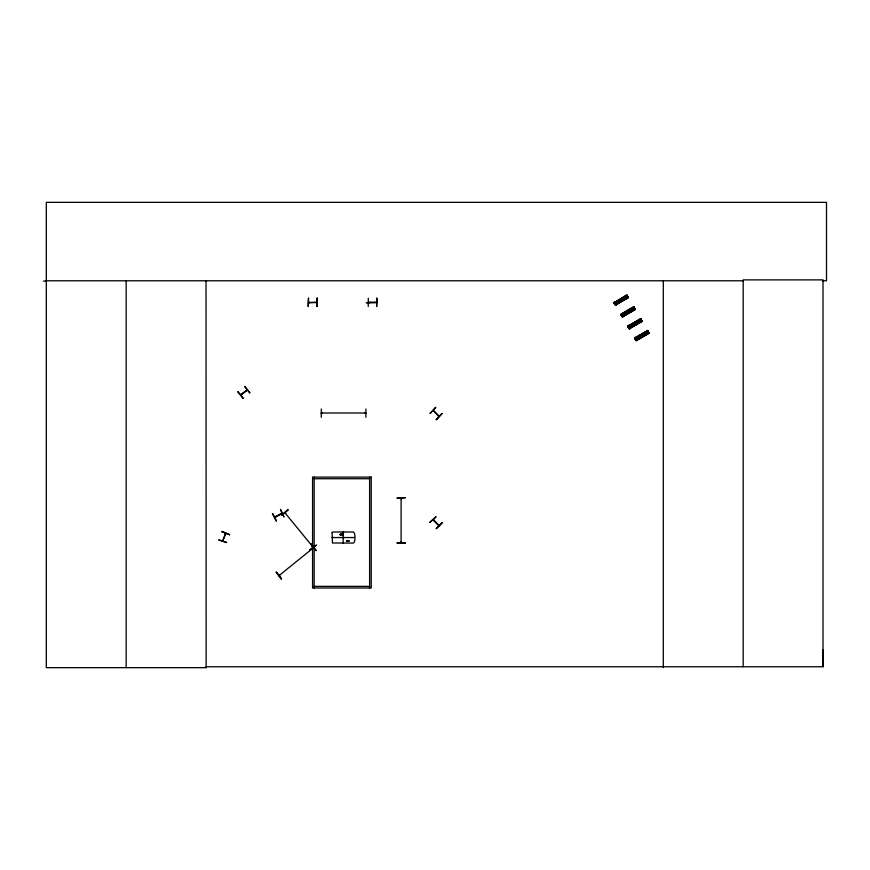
<?xml version="1.0" encoding="UTF-8"?>
<svg xmlns="http://www.w3.org/2000/svg" width="870" height="870" viewBox="0 0 870 870"><rect width="100%" height="100%" fill="white"/><g stroke="black" fill="none" stroke-linecap="round" stroke-linejoin="round"><path stroke-width="1.3" d="M822.433 280.782L826.5 280.782L826.5 202.34L46.306 202.34L46.306 667.66L206.146 667.66L206.038 666.746L823.031 666.746L823.15 649.923M279.781 574.939L278.889 575.298L279.705 575.113M312.885 547.872L313.646 547.621L312.819 547.926M313.156 548.078L313.646 547.621L279.118 575.538M274.615 517.041L275.431 516.617M281.151 513.604L281.989 513.583M346.978 541.118L349.033 541.194M343.563 532.505L343.563 532.571A6.917 6.917 0 0 1 343.193 533.408L343.258 534.06M247.254 389.967L240.718 394.686L241.653 394.436M246.808 390.325L247.047 389.608M347.652 541.238L348.207 541.14M433.293 410.412L438.85 416.512M439.143 416.262L433.401 410.52M433.108 519.858C449.67 536.279 428.888 515.899 433.902 520.206M439.122 525.317L438.523 524.773M342.16 533.81L341.29 534.039M401.429 498.912L401.429 498.336M222.72 540.966L225.819 533.549M342.834 534.31L343.269 532.212L342.378 534.213M285.664 513.169L285.121 512.56M312.352 546.838L313.102 547.165L284.903 512.745L285.664 513.093M312.276 546.784L313.004 547.045M401.059 498.336L401.396 498.999M274.692 517.008L281.858 513.202M282.021 513.507L274.746 517.302M342.758 532.701L342.421 533.734L342.965 533.669A1.425 1.425 0 0 1 343.248 533.005L342.813 532.636M222.742 540.999L225.482 533.266M348.457 541.238L349 540.727M340.094 534.495L343.389 534.561M401.429 542.652L401.429 541.782M365.868 413.304L365.106 412.935M321.345 413.022L322.27 413.304L321.345 413.304M368.369 302.205C396.785 302.553 345.607 302.749 376.427 302.575M369.206 302.488L369.282 302.749M341.627 534.31L341.888 533.701M430.128 413.38L435.761 407.258L430.204 413.467M436.164 419.427L442.003 413.511M429.91 522.294L436.087 516.715L429.878 522.272M436.164 528.558L441.971 522.598M436.381 528.775L442.264 522.892M281.717 515.192L288.155 509.929M281.76 515.236L287.937 509.668L281.793 515.279M309.829 550.014L316.484 545.022L309.753 549.927M237.793 391.892L243.002 398.373M244.655 386.421L249.831 392.935M247.395 389.858L240.99 394.958L247.341 389.793M341.018 534.419L341.236 534.093A6.068 6.068 0 0 1 343.367 534.234M614.035 302.706L626.835 294.832L628.455 297.594L615.471 305.142L613.85 302.39M614.122 302.858L627.053 295.213M614.231 303.043L627.226 295.517M614.307 303.173L627.324 295.669L614.34 303.238M614.459 303.402L614.883 304.13M615.09 304.5L628.096 296.964M615.177 304.63L628.183 297.138M615.264 304.794L628.336 297.388M615.373 304.968L628.423 297.54M620.886 314.483L633.86 306.903M620.984 314.635L633.936 307.034M621.049 314.744L634.023 307.175M621.147 314.918L634.11 307.338M621.256 315.114L634.208 307.501M621.376 315.277L621.8 316.017M621.909 316.201L634.882 308.632M621.996 316.354L634.915 308.698M622.017 316.397L635.067 308.948L622.18 316.669M622.268 316.821L635.187 309.154M635.274 309.307L622.354 316.974L635.372 309.481L633.751 306.708L620.767 314.266L622.387 317.028M627.716 326.206L640.668 318.605L642.288 321.356L629.293 328.893M627.803 326.359L640.766 318.779M627.901 326.522L640.875 318.953M627.988 326.674L640.94 319.072M628.064 326.794L641.027 319.225M628.173 326.989L641.114 319.377M628.281 327.153L628.705 327.892M628.814 328.066L641.832 320.573M628.923 328.251L641.886 320.671M628.999 328.381L642.006 320.878M629.086 328.534L642.104 321.041M629.184 328.697L642.169 321.16M634.698 338.212L647.682 330.654M634.806 338.387L647.758 330.785M634.893 338.55L647.846 330.937M634.991 338.702L647.954 331.122M635.078 338.854L648.063 331.307M635.198 339.039L635.622 339.768M635.535 339.267L636.166 338.898M635.763 340.007L648.715 332.405M635.829 340.126L648.824 332.601M635.937 340.311L648.922 332.764M636.003 340.42L648.976 332.851M636.122 340.616L649.085 333.036M272.745 513.496L276.508 520.902M280.51 509.407L283.968 516.987L280.477 509.428M282.032 513.474L274.942 517.291M433.249 519.553L439.067 525.371M316.843 302.553L308.709 302.76M340.583 534.832L340.094 534.31L341.127 534.115M343.335 532.364L342.084 533.571M342.214 534.441L341.649 534.745M340.116 534.865L343.346 534.615M321.313 409.009L321.258 417.317M322.183 413.011L321.432 413.011L365.857 413.011L365.03 413.304M322.183 413.304L321.519 413.348M365.889 417.317L365.889 408.998M397.079 498.129L405.398 497.673L397.079 498.184M397.09 542.826L405.398 542.771M397.09 543.13L405.398 543.119M43.5 281.108L46.306 281.097M46.306 280.782L743.176 280.782M308.578 298.182L308.154 306.501L308.458 298.182M317.354 298.182L316.887 306.501L317.311 298.182M368.282 298.182L368.228 306.501M316.778 302.173L308.578 302.488M376.601 306.501L377.014 298.182M314.179 478.739L369.609 478.739M332.057 537.54L354.231 537.54M314.179 586.369L369.609 586.369M347.13 540.64L348.13 540.748M312.765 547.317L312.33 546.741M309.328 302.162L309.557 302.749M221.796 531.787L229.593 534.658M218.914 539.781L226.755 542.543L218.794 540.118M347.184 540.727L348.185 541.129L347.435 540.738M347.521 541.118L347.01 541.075M347.543 540.683L348.598 540.759L347.989 540.694M347.782 540.683L348.62 541.151L348.065 541.086M348.163 541.118L347.315 540.683M347.065 540.933L347.706 541.107M348.402 540.955L347.793 540.705L348.478 540.977M347.619 540.727L348.174 540.955M614.84 303.717L615.394 303.543M621.658 315.397L622.191 315.038M311.319 543.967L316.256 550.677L311.036 544.196M312.547 546.556L313.102 547.165M276.258 572.264L281.521 578.702M244.709 386.389L249.875 392.892M238.065 391.674L243.241 398.177M625.628 295.789L627.02 298.182M632.544 307.665L633.936 310.057M639.45 319.54L640.842 321.943M646.366 331.416L647.758 333.819M624.747 296.3L626.139 298.693M631.663 308.176L633.055 310.579M638.569 320.051L639.972 322.455M645.486 331.938L646.878 334.33M623.431 297.072L624.823 299.465M630.348 308.948L631.74 311.34M637.253 320.823L638.645 323.216M644.17 332.699L645.562 335.091M622.257 297.747L623.649 300.139M629.173 309.622L630.565 312.015M636.079 321.498L637.482 323.901M642.995 333.373L644.387 335.776M620.941 298.508L622.333 300.911M627.857 310.394L629.249 312.787M634.763 322.27L636.166 324.662M641.679 334.145L643.071 336.538M615.286 301.803L616.689 304.195M622.202 313.678L623.594 316.082M629.119 325.554L630.511 327.957M636.024 337.44L637.427 339.833M614.688 301.618L616.547 304.815M621.604 313.494L623.464 316.691L621.495 313.559M628.51 325.38L630.369 328.566M637.286 340.453L635.426 337.255L637.188 340.507M614.59 301.683L616.449 304.87M628.412 325.434L630.271 328.632M627.683 326.141L629.304 328.914M272.364 513.692L276.236 521.043M401.092 541.847L401.103 542.597L401.103 498.249M823.031 666.746L823.031 279.879L743.176 279.879L743.176 666.746M663.31 280.782L663.31 667.66M376.656 298.182L376.71 306.501M369.609 477.119L369.609 587.979M343.15 531.994L343.15 543.087M317.006 298.182L316.952 306.501M314.179 477.119L314.179 587.979M206.027 280.782L206.146 667.66M126.172 280.782L126.172 667.66M621.702 299.171C622.463 301.52 623.529 297.507 621.702 299.171M628.618 311.047C629.38 313.396 630.435 309.383 628.618 311.047M635.524 322.922C636.285 325.271 637.351 321.258 635.524 322.922M642.441 334.798C643.202 337.147 644.268 333.134 642.441 334.798M332.09 532.603L332.46 542.978L353.427 543.087C355.536 542.412 355.536 532.668 353.427 531.994L332.862 531.994L332.09 532.603M221.904 531.461L229.571 534.713L221.904 531.461M441.971 413.467L436.414 419.677L441.971 413.467M276.345 572.188L281.249 578.92L276.345 572.188M627.966 296.757L614.992 304.315L627.977 296.768M647.574 330.469L634.6 338.038L636.22 340.79L649.194 333.232L647.574 330.469M371.229 477.119L312.569 477.119L312.569 587.979L371.229 587.979L371.229 477.119"/></g></svg>
